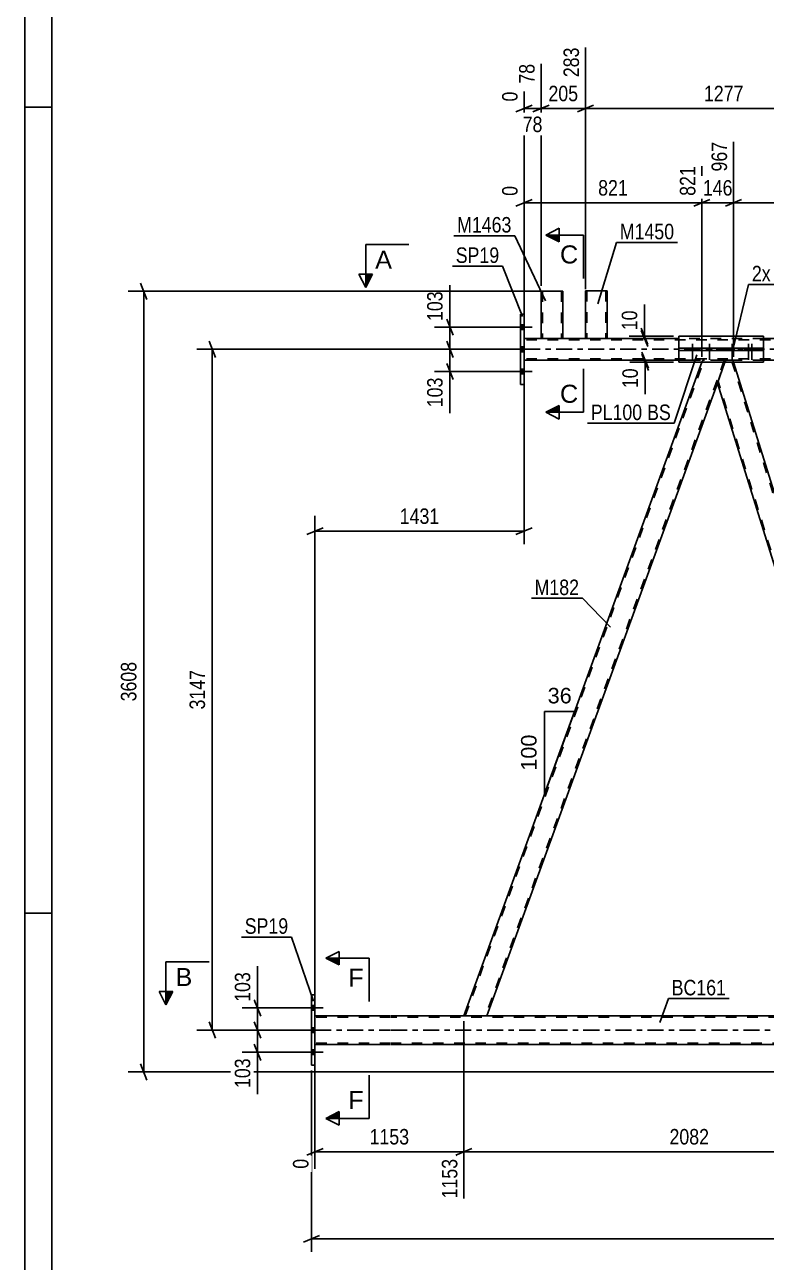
# Model space of a CAD drawing. Header units: millimetres. Extents: x -111 to 730, y -402 to 192.
# Drawn here: x -110.8 to 26.1, y -168.8 to 60 of the extents above; entities that cross this region are included whole.
import ezdxf

# ---------------------------------------------------------------- set-up
doc = ezdxf.new("R2010")
doc.units = ezdxf.units.MM
doc.linetypes.add('DXK_LINE_DOT2', pattern=[3.9198, 1.9599, -1.9599])
doc.linetypes.add('DXK_LINE_DOT3', pattern=[5.9187, 2.979, -0.9799, 0.9799, -0.9799])
doc.styles.add('Arial', font='ARIAL.TTF', dxfattribs={"height": 0.2})
doc.styles.add('Arial Narrow', font='ARIALN.TTF', dxfattribs={"height": 0.2})

# ---------------------------------------------------------------- blocks, each defined once
blk = doc.blocks.new('Unknown-192539618-1137')
at = {"color": 5, "linetype": 'Continuous'}
for p, q in [((-110.85, 191.75), (-110.85, -402.25)), ((-105.85, 186.75), (-105.85, -397.25)), ((-105.85, 44.75), (-110.85, 44.75)), ((-105.85, -104.25), (-110.85, -104.25))]:
    blk.add_line(p, q, dxfattribs=at)
blk = doc.blocks.new('Part-192539618-2163 - 2095')
at = {"color": 2, "linetype": 'Continuous'}
for p, q in [((-15.47, 2), (-18.61, 2)), ((-7.27, 2), (-11.47, 2)), ((9.96, 2), (-3.27, 2)), ((43.81, 2), (25.62, 2)), ((9.96, -2), (-18.61, -2)), ((96.34, -2), (25.62, -2))]:
    blk.add_line(p, q, dxfattribs=at)
at = {"color": 7, "linetype": 'DXK_LINE_DOT2'}
for p, q in [((-18.61, -2), (-18.61, 2)), ((681.5, 1.76), (-18.61, 1.76)), ((-11.47, 2), (-15.47, 2)), ((-3.27, 2), (-7.27, 2)), ((25.62, 2), (9.96, 2)), ((681.5, -1.76), (-18.61, -1.76)), ((25.62, -2), (9.96, -2))]:
    blk.add_line(p, q, dxfattribs=at)
at = {"color": 7, "linetype": 'DXK_LINE_DOT3'}
blk.add_line((-18.61, 0), (681.5, 0), dxfattribs=at)
blk = doc.blocks.new('Bolt-192539618-2209 - 2095')
at = {"linetype": 'Continuous'}
for points in [[(20.2, 0.24), (19.48, 0.24), (19.48, -0.24), (20.2, -0.24)], [(23.21, 0.24), (22.49, 0.24), (22.49, -0.24), (23.21, -0.24)], [(23.82, 0.24), (23.1, 0.24), (23.1, -0.24), (23.82, -0.24)]]:
    blk.add_hatch(color=1, dxfattribs=at).paths.add_polyline_path(points)
at = {"color": 1, "linetype": 'Continuous'}
for p, q in [((19.48, 0.24), (19.48, -0.24)), ((19.84, 1.04), (19.84, -1.96)), ((20.2, 0.24), (20.2, -0.24)), ((22.49, 0.24), (22.49, -0.24)), ((22.85, 1.04), (22.85, -1.96)), ((23.1, 0.24), (23.1, -0.24)), ((23.21, 0.24), (23.21, -0.24)), ((23.46, 1.04), (23.46, -1.96)), ((23.82, 0.24), (23.82, -0.24))]:
    blk.add_line(p, q, dxfattribs=at)
blk = doc.blocks.new('Part-192539618-2322 - 2095')
at = {"color": 2, "linetype": 'Continuous'}
for p, q in [((-57.88, -119.36), (-57.24, -119.36)), ((-57.88, -132.36), (-57.88, -119.36)), ((-57.24, -119.36), (-57.24, -132.36)), ((-57.24, -132.36), (-57.88, -132.36))]:
    blk.add_line(p, q, dxfattribs=at)
blk = doc.blocks.new('Bolt-192539618-2210 - 2095')
at = {"linetype": 'Continuous'}
for points in [[(12.89, 0.24), (12.17, 0.24), (12.17, -0.24), (12.89, -0.24)], [(15.98, 0.24), (15.26, 0.24), (15.26, -0.24), (15.98, -0.24)]]:
    blk.add_hatch(color=1, dxfattribs=at).paths.add_polyline_path(points)
at = {"color": 1, "linetype": 'Continuous'}
for p, q in [((12.17, 0.24), (12.17, -0.24)), ((12.53, 1.04), (12.53, -1.96)), ((12.89, 0.24), (12.89, -0.24)), ((15.26, 0.24), (15.26, -0.24)), ((15.62, 1.04), (15.62, -1.96)), ((15.98, 0.24), (15.98, -0.24))]:
    blk.add_line(p, q, dxfattribs=at)
blk = doc.blocks.new('Bolt-192539618-2219 - 2095')
at = {"linetype": 'Continuous'}
for points in [[(-57.24, -122.2), (-57.24, -121.32), (-57.88, -121.32), (-57.88, -122.2)], [(-57.24, -122.2), (-57.24, -121.32), (-57.88, -121.32), (-57.88, -122.2)], [(-57.24, -122.2), (-57.24, -121.32), (-57.88, -121.32), (-57.88, -122.2)], [(-57.24, -126.3), (-57.24, -125.42), (-57.88, -125.42), (-57.88, -126.3)], [(-57.24, -126.3), (-57.24, -125.42), (-57.88, -125.42), (-57.88, -126.3)], [(-57.24, -130.4), (-57.24, -129.52), (-57.88, -129.52), (-57.88, -130.4)], [(-57.24, -130.4), (-57.24, -129.52), (-57.88, -129.52), (-57.88, -130.4)], [(-57.24, -130.4), (-57.24, -129.52), (-57.88, -129.52), (-57.88, -130.4)]]:
    blk.add_hatch(color=1, dxfattribs=at).paths.add_polyline_path(points)
at = {"color": 1, "linetype": 'Continuous'}
for p, q in [((-59.04, -121.76), (-55.72, -121.76)), ((-59.04, -121.76), (-55.72, -121.76)), ((-59.04, -121.76), (-55.72, -121.76)), ((-57.88, -121.32), (-57.24, -121.32)), ((-57.88, -121.32), (-57.24, -121.32)), ((-57.88, -121.32), (-57.24, -121.32)), ((-57.88, -122.2), (-57.24, -122.2)), ((-57.88, -122.2), (-57.24, -122.2)), ((-57.88, -122.2), (-57.24, -122.2)), ((-57.88, -125.42), (-57.24, -125.42)), ((-57.88, -125.42), (-57.24, -125.42)), ((-59.04, -125.86), (-55.72, -125.86)), ((-59.04, -125.86), (-55.72, -125.86)), ((-57.88, -126.3), (-57.24, -126.3)), ((-57.88, -126.3), (-57.24, -126.3)), ((-59.04, -129.96), (-55.72, -129.96)), ((-59.04, -129.96), (-55.72, -129.96)), ((-59.04, -129.96), (-55.72, -129.96)), ((-57.88, -129.52), (-57.24, -129.52)), ((-57.88, -129.52), (-57.24, -129.52)), ((-57.88, -129.52), (-57.24, -129.52)), ((-57.88, -130.4), (-57.24, -130.4)), ((-57.88, -130.4), (-57.24, -130.4)), ((-57.88, -130.4), (-57.24, -130.4))]:
    blk.add_line(p, q, dxfattribs=at)
blk = doc.blocks.new('Bolt-192539618-2220 - 2095')
at = {"linetype": 'Continuous'}
for points in [[(-18.61, 3.66), (-18.61, 4.54), (-19.25, 4.54), (-19.25, 3.66)], [(-18.61, 3.66), (-18.61, 4.54), (-19.25, 4.54), (-19.25, 3.66)], [(-18.61, 3.66), (-18.61, 4.54), (-19.25, 4.54), (-19.25, 3.66)], [(-18.61, -0.44), (-18.61, 0.44), (-19.25, 0.44), (-19.25, -0.44)], [(-18.61, -0.44), (-18.61, 0.44), (-19.25, 0.44), (-19.25, -0.44)], [(-18.61, -4.54), (-18.61, -3.66), (-19.25, -3.66), (-19.25, -4.54)], [(-18.61, -4.54), (-18.61, -3.66), (-19.25, -3.66), (-19.25, -4.54)], [(-18.61, -4.54), (-18.61, -3.66), (-19.25, -3.66), (-19.25, -4.54)]]:
    blk.add_hatch(color=1, dxfattribs=at).paths.add_polyline_path(points)
at = {"color": 1, "linetype": 'Continuous'}
for p, q in [((-20.41, 4.1), (-17.09, 4.1)), ((-20.41, 4.1), (-17.09, 4.1)), ((-20.41, 4.1), (-17.09, 4.1)), ((-19.25, 4.54), (-18.61, 4.54)), ((-19.25, 4.54), (-18.61, 4.54)), ((-19.25, 4.54), (-18.61, 4.54)), ((-19.25, 3.66), (-18.61, 3.66)), ((-19.25, 3.66), (-18.61, 3.66)), ((-19.25, 3.66), (-18.61, 3.66)), ((-19.25, 0.44), (-18.61, 0.44)), ((-19.25, 0.44), (-18.61, 0.44)), ((-20.41, 0), (-17.09, 0)), ((-20.41, 0), (-17.09, 0)), ((-19.25, -0.44), (-18.61, -0.44)), ((-19.25, -0.44), (-18.61, -0.44)), ((-20.41, -4.1), (-17.09, -4.1)), ((-20.41, -4.1), (-17.09, -4.1)), ((-20.41, -4.1), (-17.09, -4.1)), ((-19.25, -3.66), (-18.61, -3.66)), ((-19.25, -3.66), (-18.61, -3.66)), ((-19.25, -3.66), (-18.61, -3.66)), ((-19.25, -4.54), (-18.61, -4.54)), ((-19.25, -4.54), (-18.61, -4.54)), ((-19.25, -4.54), (-18.61, -4.54))]:
    blk.add_line(p, q, dxfattribs=at)
blk = doc.blocks.new('Part-192539618-2227 - 2095')
at = {"linetype": 'Continuous'}
h = blk.add_hatch(dxfattribs=at)
h.set_pattern_fill('', scale=0.7, style=0, pattern_type=0)
h.set_pattern_definition([(45, (25.6202, 0.2403), (-1.57154, 1.57154), [])])
h.paths.add_polyline_path([(25.62, -0.24), (25.62, 0.24), (9.96, 0.24), (9.96, -0.24)])
at = {"color": 7, "linetype": 'DXK_LINE_DOT2'}
for p, q in [((9.96, -0.24), (9.96, 0.24)), ((9.96, 0.24), (25.62, 0.24)), ((25.62, 0.24), (25.62, -0.24)), ((25.62, -0.24), (9.96, -0.24))]:
    blk.add_line(p, q, dxfattribs=at)
at = {"color": 2, "linetype": 'Continuous'}
for p, q in [((9.96, -0.24), (9.96, 0.24)), ((25.62, 0.24), (9.96, 0.24)), ((25.62, -0.24), (25.62, 0.24)), ((9.96, -0.24), (25.62, -0.24))]:
    blk.add_line(p, q, dxfattribs=at)
blk = doc.blocks.new('Part-192539618-2228 - 2095')
at = {"color": 7, "linetype": 'DXK_LINE_DOT2'}
for p, q in [((9.96, 0.24), (9.96, -0.24)), ((25.62, 0.24), (9.96, 0.24)), ((25.62, -0.24), (25.62, 0.24)), ((9.96, -0.24), (25.62, -0.24))]:
    blk.add_line(p, q, dxfattribs=at)
blk = doc.blocks.new('Bolt-192539618-2259 - 2095')
at = {"color": 1, "linetype": 'DXK_LINE_DOT2'}
for p, q in [((19.48, 0.24), (19.48, -0.24)), ((19.84, 1.04), (19.84, -1.96)), ((20.2, 0.24), (20.2, -0.24)), ((22.49, 0.24), (22.49, -0.24)), ((22.85, 1.04), (22.85, -1.96)), ((23.1, 0.24), (23.1, -0.24)), ((23.21, 0.24), (23.21, -0.24)), ((23.46, 1.04), (23.46, -1.96)), ((23.82, 0.24), (23.82, -0.24))]:
    blk.add_line(p, q, dxfattribs=at)
blk = doc.blocks.new('Bolt-192539618-2260 - 2095')
at = {"color": 1, "linetype": 'DXK_LINE_DOT2'}
for p, q in [((12.17, 0.24), (12.17, -0.24)), ((12.53, 1.04), (12.53, -1.96)), ((12.89, 0.24), (12.89, -0.24)), ((15.26, 0.24), (15.26, -0.24)), ((15.62, 1.04), (15.62, -1.96)), ((15.98, 0.24), (15.98, -0.24))]:
    blk.add_line(p, q, dxfattribs=at)
blk = doc.blocks.new('Part-192539618-2291 - 2095')
at = {"color": 2, "linetype": 'Continuous'}
for p, q in [((-43.28, -123.22), (-57.24, -123.22)), ((48.9, -123.22), (-43.18, -123.22)), ((-43.28, -128.5), (-57.24, -128.5)), ((48.9, -128.5), (-43.18, -128.5))]:
    blk.add_line(p, q, dxfattribs=at)
at = {"color": 7, "linetype": 'DXK_LINE_DOT2'}
for p, q in [((-57.24, -128.5), (-57.24, -123.22)), ((-43.28, -123.46), (-57.24, -123.46)), ((624.28, -123.46), (-43.18, -123.46)), ((-43.28, -128.26), (-57.24, -128.26)), ((625.04, -128.26), (-43.18, -128.26))]:
    blk.add_line(p, q, dxfattribs=at)
at = {"color": 7, "linetype": 'DXK_LINE_DOT3'}
for p, q in [((-57.24, -125.86), (-43.28, -125.86)), ((-43.18, -125.86), (624.66, -125.86))]:
    blk.add_line(p, q, dxfattribs=at)
blk = doc.blocks.new('Part-192539618-2307 - 2095')
at = {"color": 7, "linetype": 'DXK_LINE_DOT2'}
for p, q in [((9.96, 2.4), (9.96, -2.4)), ((9.96, 2.4), (25.62, 2.4)), ((25.62, 2.4), (25.62, -2.4)), ((9.96, -2.4), (25.62, -2.4))]:
    blk.add_line(p, q, dxfattribs=at)
blk = doc.blocks.new('Part-192539618-2358 - 2095')
at = {"color": 7, "linetype": 'DXK_LINE_DOT2'}
for p, q in [((-29.49, -123.22), (14.63, -2)), ((18.38, -2), (-25.74, -123.22)), ((14.38, -2), (14.23, -2.4)), ((18.64, -2), (14.38, -2)), ((17.09, -6.25), (18.64, -2)), ((-25.49, -123.22), (-29.74, -123.22))]:
    blk.add_line(p, q, dxfattribs=at)
at = {"color": 2, "linetype": 'Continuous'}
for p, q in [((-29.74, -123.22), (14.23, -2.4)), ((-25.49, -123.22), (17.09, -6.25))]:
    blk.add_line(p, q, dxfattribs=at)
blk = doc.blocks.new('Part-192539618-2363 - 2095')
at = {"color": 7, "linetype": 'DXK_LINE_DOT2'}
for p, q in [((18.64, -2), (18.49, -2.4)), ((19.95, -2), (18.64, -2)), ((56.52, -120.12), (19.7, -2)), ((20.08, -2.4), (19.95, -2)), ((53.8, -123.22), (17.22, -5.88)), ((53.55, -123.22), (52.04, -118.4)), ((56.66, -119.75), (56.23, -118.4)), ((55.39, -123.22), (56.66, -119.75)), ((53.55, -123.22), (55.39, -123.22))]:
    blk.add_line(p, q, dxfattribs=at)
at = {"color": 2, "linetype": 'Continuous'}
for p, q in [((18.49, -2.4), (17.09, -6.25)), ((56.23, -118.4), (20.08, -2.4)), ((52.04, -118.4), (17.09, -6.25))]:
    blk.add_line(p, q, dxfattribs=at)
blk = doc.blocks.new('Part-192539618-2370 - 2095')
at = {"color": 2, "linetype": 'Continuous'}
for p, q in [((-19.25, 6.5), (-18.61, 6.5)), ((-19.25, -6.5), (-19.25, 6.5)), ((-18.61, 6.5), (-18.61, -6.5)), ((-18.61, -6.5), (-19.25, -6.5))]:
    blk.add_line(p, q, dxfattribs=at)
blk = doc.blocks.new('Part-192539618-2392 - 2095')
at = {"color": 2, "linetype": 'Continuous'}
for p, q in [((25.62, 2.4), (9.96, 2.4)), ((9.96, 2.4), (9.96, 0.24)), ((25.62, 2.4), (25.62, 0.24)), ((9.96, -2.4), (9.96, -0.24)), ((25.62, -2.4), (25.62, -0.24)), ((25.62, -2.4), (9.96, -2.4))]:
    blk.add_line(p, q, dxfattribs=at)
at = {"color": 7, "linetype": 'DXK_LINE_DOT2'}
for p, q in [((9.96, 0.24), (9.96, -0.24)), ((25.62, 0.24), (25.62, -0.24))]:
    blk.add_line(p, q, dxfattribs=at)
blk = doc.blocks.new('Part-192539618-10826 - 2095')
at = {"color": 2, "linetype": 'Continuous'}
for p, q in [((-3.27, 10.8), (-7.27, 10.8)), ((-7.27, 2), (-7.27, 10.8)), ((-3.27, 10.8), (-3.27, 2)), ((-3.31, 2), (-7.27, 2)), ((-3.27, 2), (-3.31, 2))]:
    blk.add_line(p, q, dxfattribs=at)
at = {"color": 7, "linetype": 'DXK_LINE_DOT2'}
for p, q in [((-7.03, 10.8), (-7.03, 2)), ((-3.58, 10.8), (-3.57, 10.8)), ((-3.57, 10.8), (-3.53, 10.8)), ((-3.53, 10.8), (-3.51, 10.8)), ((-3.51, 10.8), (-3.51, 2)), ((-3.53, 2), (-3.51, 2))]:
    blk.add_line(p, q, dxfattribs=at)
blk = doc.blocks.new('Part-192539618-10828 - 2095')
at = {"color": 2, "linetype": 'Continuous'}
for p, q in [((-11.47, 10.73), (-15.47, 10.73)), ((-15.47, 2), (-15.47, 10.73)), ((-11.47, 10.73), (-11.47, 2)), ((-11.51, 2), (-15.47, 2)), ((-11.47, 2), (-11.51, 2))]:
    blk.add_line(p, q, dxfattribs=at)
at = {"color": 7, "linetype": 'DXK_LINE_DOT2'}
for p, q in [((-15.23, 10.73), (-15.23, 2)), ((-11.78, 10.73), (-11.77, 10.73)), ((-11.77, 10.73), (-11.73, 10.73)), ((-11.73, 10.73), (-11.71, 10.73)), ((-11.71, 10.73), (-11.71, 2)), ((-11.73, 2), (-11.71, 2))]:
    blk.add_line(p, q, dxfattribs=at)
blk = doc.blocks.new('StraightDimension-192539618-10105 - 2095')
at = {"color": 7, "linetype": 'Continuous'}
for p, q in [((-57.88, -133.36), (-57.88, -166.86)), ((-56.38, -163.86), (-59.38, -165.06)), ((-57.88, -164.46), (682.14, -164.46))]:
    blk.add_line(p, q, dxfattribs=at)
blk = doc.blocks.new('StraightDimension-192539618-10179 - 2095')
at = {"color": 7, "linetype": 'Continuous'}
for p, q in [((-18.61, -3), (-18.61, -36.03)), ((-57.24, -122.22), (-57.24, -30.78)), ((-55.74, -33.03), (-58.74, -34.23)), ((-57.24, -33.63), (-18.61, -33.63)), ((-20.11, -34.23), (-17.11, -33.03))]:
    blk.add_line(p, q, dxfattribs=at)
at = {"color": 0}
blk.add_wipeout([(-33.67, -32.88), (-33.67, -28.68), (-42.18, -28.68), (-42.18, -32.88)], dxfattribs=at)
at = {"color": 3, "style": 'Arial Narrow'}
blk.add_text('1431', height=2.863, dxfattribs=at).set_placement((-41.58, -32.28))
blk = doc.blocks.new('StraightDimension-192539618-44819 - 2095')
at = {"color": 7, "linetype": 'Continuous'}
for p, q in [((-29.74, -124.22), (-29.74, -156.98)), ((-57.24, -129.5), (-57.24, -151.49)), ((-55.74, -147.76), (-58.74, -148.96)), ((-57.24, -148.36), (-29.74, -148.36)), ((-31.24, -148.96), (-28.24, -147.76))]:
    blk.add_line(p, q, dxfattribs=at)
at = {"color": 0}
blk.add_wipeout([(-39.24, -147.61), (-39.24, -143.41), (-47.75, -143.41), (-47.75, -147.61)], dxfattribs=at)
at = {"color": 0, "linetype": 'Continuous'}
for points in [[(-57.84, -149.06), (-62.04, -149.06), (-62.04, -152.09), (-57.84, -152.09)], [(-30.34, -149.06), (-34.54, -149.06), (-34.54, -157.58), (-30.34, -157.58)]]:
    blk.add_wipeout(points, dxfattribs=at)
at = {"color": 3, "style": 'Arial Narrow'}
blk.add_text('1153', height=2.863, dxfattribs=at).set_placement((-47.15, -147.01))
at = {"color": 3, "linetype": 'Continuous', "style": 'Arial Narrow'}
for s, height, p in [('0', 2.86, (-58.44, -151.49)), ('1153', 2.863, (-30.94, -156.98))]:
    blk.add_text(s, height=height, rotation=90.0002, dxfattribs=at).set_placement(p)
blk = doc.blocks.new('StraightDimension-192539618-2430 - 2095')
at = {"color": 7, "linetype": 'Continuous'}
for p, q in [((14.23, -1.4), (14.23, 33.85)), ((-18.61, 7.5), (-18.61, 30.19)), ((-17.11, 27.67), (-20.11, 26.47)), ((12.73, 26.47), (15.73, 27.67)), ((-18.61, 27.07), (14.23, 27.07))]:
    blk.add_line(p, q, dxfattribs=at)
at = {"color": 0, "linetype": 'Continuous'}
for points in [[(13.63, 34.45), (9.43, 34.45), (9.43, 27.77), (13.63, 27.77)], [(-19.21, 30.79), (-23.41, 30.79), (-23.41, 27.77), (-19.21, 27.77)]]:
    blk.add_wipeout(points, dxfattribs=at)
at = {"color": 0}
blk.add_wipeout([(1.15, 27.82), (1.15, 32.02), (-5.53, 32.02), (-5.53, 27.82)], dxfattribs=at)
at = {"color": 3, "linetype": 'Continuous', "style": 'Arial Narrow'}
for s, height, p in [('821', 2.863, (13.03, 28.37)), ('0', 2.86, (-19.81, 28.37))]:
    blk.add_text(s, height=height, rotation=90.0002, dxfattribs=at).set_placement(p)
at = {"color": 3, "style": 'Arial Narrow'}
blk.add_text('821', height=2.863, dxfattribs=at).set_placement((-4.93, 28.42))
blk = doc.blocks.new('StraightDimension-192539618-2903 - 2095')
at = {"color": 7, "linetype": 'Continuous'}
for p, q in [((-75.6, -1.5), (-76.8, 1.5)), ((-20.25, 0), (-79.05, 0)), ((-76.2, -125.86), (-76.2, 0)), ((-76.8, -124.36), (-75.6, -127.36)), ((-58.88, -125.86), (-79.05, -125.86))]:
    blk.add_line(p, q, dxfattribs=at)
at = {"color": 0}
blk.add_wipeout([(-76.95, -58.67), (-81.15, -58.67), (-81.15, -67.19), (-76.95, -67.19)], dxfattribs=at)
at = {"color": 3, "style": 'Arial Narrow'}
blk.add_text('3147', height=2.863, rotation=90.0002, dxfattribs=at).set_placement((-77.55, -66.59))
blk = doc.blocks.new('StraightDimension-192539618-29555 - 2095')
at = {"color": 7, "linetype": 'Continuous'}
for p, q in [((-68.44, -120.26), (-67.24, -123.26)), ((-58.88, -121.76), (-70.69, -121.76)), ((-67.84, -125.86), (-67.84, -121.76)), ((-67.24, -127.36), (-68.44, -124.36)), ((-58.88, -125.86), (-70.69, -125.86))]:
    blk.add_line(p, q, dxfattribs=at)
at = {"color": 0}
blk.add_wipeout([(-68.59, -114.55), (-72.79, -114.55), (-72.79, -121.24), (-68.59, -121.24)], dxfattribs=at)
at = {"color": 7, "linetype": 'Continuous'}
blk.add_line((-67.84, -121.76), (-67.84, -114.03), dxfattribs=at)
blk.add_line((-67.84, -121.76), (-67.84, -114.03), dxfattribs=at)
at = {"color": 3, "style": 'Arial Narrow'}
blk.add_text('103', height=2.863, rotation=90.0002, dxfattribs=at).set_placement((-69.19, -120.64))
blk = doc.blocks.new('StraightDimension-192539618-29488 - 2095')
at = {"color": 7, "linetype": 'Continuous'}
for p, q in [((-32.91, 5.6), (-31.71, 2.6)), ((-20.25, 4.1), (-35.16, 4.1)), ((-32.31, 0), (-32.31, 4.1)), ((-31.71, -1.5), (-32.91, 1.5)), ((-20.25, 0), (-35.16, 0))]:
    blk.add_line(p, q, dxfattribs=at)
at = {"color": 0}
blk.add_wipeout([(-33.06, 11.31), (-37.26, 11.31), (-37.26, 4.62), (-33.06, 4.62)], dxfattribs=at)
at = {"color": 7, "linetype": 'Continuous'}
blk.add_line((-32.31, 4.1), (-32.31, 11.83), dxfattribs=at)
blk.add_line((-32.31, 4.1), (-32.31, 11.83), dxfattribs=at)
at = {"color": 3, "style": 'Arial Narrow'}
blk.add_text('103', height=2.863, rotation=90.0002, dxfattribs=at).set_placement((-33.66, 5.23))
blk = doc.blocks.new('StraightDimension-192539618-3224 - 2095')
at = {"color": 7, "linetype": 'Continuous'}
for p, q in [((8.96, 2.4), (0.79, 2.4)), ((3.04, 3.9), (4.24, 0.9)), ((4.24, 0.5), (3.04, 3.5)), ((3.64, 2), (3.64, 2.4)), ((8.96, 2), (0.79, 2))]:
    blk.add_line(p, q, dxfattribs=at)
at = {"color": 0}
blk.add_wipeout([(2.89, 7.78), (-1.31, 7.78), (-1.31, 2.93), (2.89, 2.93)], dxfattribs=at)
at = {"color": 7, "linetype": 'Continuous'}
blk.add_line((3.64, 2.4), (3.64, 8.31), dxfattribs=at)
blk.add_line((3.64, 2.4), (3.64, 8.31), dxfattribs=at)
at = {"color": 3, "style": 'Arial Narrow'}
blk.add_text('10', height=2.863, rotation=90.0002, dxfattribs=at).set_placement((2.29, 3.53))
blk = doc.blocks.new('StraightDimension-192539618-2447 - 2095')
at = {"color": 7, "linetype": 'Continuous'}
for p, q in [((20.08, -1.4), (20.08, 38.35)), ((14.23, -1.4), (14.23, 33.85)), ((12.73, 26.47), (15.73, 27.67)), ((21.58, 27.67), (18.58, 26.47)), ((14.23, 27.07), (20.08, 27.07))]:
    blk.add_line(p, q, dxfattribs=at)
at = {"color": 0}
blk.add_wipeout([(20.5, 27.82), (20.5, 32.02), (13.81, 32.02), (13.81, 27.82)], dxfattribs=at)
at = {"color": 0, "linetype": 'Continuous'}
blk.add_wipeout([(19.48, 38.95), (15.28, 38.95), (15.28, 32.27), (19.48, 32.27)], dxfattribs=at)
at = {"color": 3, "linetype": 'Continuous', "style": 'Arial Narrow'}
blk.add_text('967', height=2.863, rotation=90.0002, dxfattribs=at).set_placement((18.88, 32.87))
at = {"color": 3, "style": 'Arial Narrow'}
blk.add_text('146', height=2.863, dxfattribs=at).set_placement((14.41, 28.42))
blk = doc.blocks.new('StraightDimension-192539618-2471 - 2095')
at = {"color": 7, "linetype": 'Continuous'}
for p, q in [((20.08, -1.4), (20.08, 38.35)), ((99.37, -1.4), (99.37, 35.68)), ((21.58, 27.67), (18.58, 26.47)), ((97.87, 26.47), (100.87, 27.67)), ((20.08, 27.07), (99.37, 27.07))]:
    blk.add_line(p, q, dxfattribs=at)
at = {"color": 0, "linetype": 'Continuous'}
blk.add_wipeout([(98.77, 36.28), (94.57, 36.28), (94.57, 27.77), (98.77, 27.77)], dxfattribs=at)
at = {"color": 0}
blk.add_wipeout([(63.98, 27.82), (63.98, 32.02), (55.47, 32.02), (55.47, 27.82)], dxfattribs=at)
at = {"color": 3, "linetype": 'Continuous', "style": 'Arial Narrow'}
blk.add_text('2949', height=2.863, rotation=90.0002, dxfattribs=at).set_placement((98.17, 28.37))
at = {"color": 3, "style": 'Arial Narrow'}
blk.add_text('1982', height=2.863, dxfattribs=at).set_placement((56.07, 28.42))
blk = doc.blocks.new('StraightDimension-192539618-29489 - 2095')
at = {"color": 7, "linetype": 'Continuous'}
for p, q in [((-32.91, 1.5), (-31.71, -1.5)), ((-20.25, 0), (-35.16, 0)), ((-32.31, -4.1), (-32.31, 0)), ((-20.25, -4.1), (-35.16, -4.1)), ((-31.71, -5.6), (-32.91, -2.6))]:
    blk.add_line(p, q, dxfattribs=at)
at = {"color": 0}
blk.add_wipeout([(-33.06, -4.63), (-37.26, -4.63), (-37.26, -11.31), (-33.06, -11.31)], dxfattribs=at)
at = {"color": 7, "linetype": 'Continuous'}
blk.add_line((-32.31, -4.1), (-32.31, -11.83), dxfattribs=at)
blk.add_line((-32.31, -4.1), (-32.31, -11.83), dxfattribs=at)
at = {"color": 3, "style": 'Arial Narrow'}
blk.add_text('103', height=2.863, rotation=90.0002, dxfattribs=at).set_placement((-33.66, -10.71))
blk = doc.blocks.new('StraightDimension-192539618-2889 - 2095')
at = {"color": 7, "linetype": 'Continuous'}
for p, q in [((-88.28, 9.23), (-89.48, 12.23)), ((-15.11, 10.73), (-91.73, 10.73)), ((-88.88, -133.6), (-88.88, 10.73)), ((-89.48, -132.1), (-88.28, -135.1)), ((46.38, -133.6), (-91.73, -133.6))]:
    blk.add_line(p, q, dxfattribs=at)
at = {"color": 0}
blk.add_wipeout([(-89.63, -57.18), (-93.83, -57.18), (-93.83, -65.69), (-89.63, -65.69)], dxfattribs=at)
at = {"color": 3, "style": 'Arial Narrow'}
blk.add_text('3608', height=2.863, rotation=90.0002, dxfattribs=at).set_placement((-90.23, -65.09))
blk = doc.blocks.new('StraightDimension-192539618-3245 - 2095')
at = {"color": 7, "linetype": 'Continuous'}
for p, q in [((13.96, -2), (0.91, -2)), ((3.16, -0.5), (4.36, -3.5)), ((4.36, -3.9), (3.16, -0.9)), ((3.76, -2.4), (3.76, -2)), ((8.96, -2.4), (0.91, -2.4))]:
    blk.add_line(p, q, dxfattribs=at)
at = {"color": 0}
blk.add_wipeout([(3.01, -2.92), (-1.19, -2.92), (-1.19, -7.78), (3.01, -7.78)], dxfattribs=at)
at = {"color": 7, "linetype": 'Continuous'}
blk.add_line((3.76, -2.4), (3.76, -8.31), dxfattribs=at)
blk.add_line((3.76, -2.4), (3.76, -8.31), dxfattribs=at)
at = {"color": 3, "style": 'Arial Narrow'}
blk.add_text('10', height=2.863, rotation=90.0002, dxfattribs=at).set_placement((2.41, -7.18))
blk = doc.blocks.new('StraightDimension-192539618-29556 - 2095')
at = {"color": 7, "linetype": 'Continuous'}
for p, q in [((-68.44, -124.36), (-67.24, -127.36)), ((-58.88, -125.86), (-70.69, -125.86)), ((-67.84, -129.96), (-67.84, -125.86)), ((-58.88, -129.96), (-70.69, -129.96)), ((-67.24, -131.46), (-68.44, -128.46))]:
    blk.add_line(p, q, dxfattribs=at)
at = {"color": 0}
blk.add_wipeout([(-68.59, -130.49), (-72.79, -130.49), (-72.79, -137.17), (-68.59, -137.17)], dxfattribs=at)
at = {"color": 7, "linetype": 'Continuous'}
blk.add_line((-67.84, -129.96), (-67.84, -137.69), dxfattribs=at)
blk.add_line((-67.84, -129.96), (-67.84, -137.69), dxfattribs=at)
at = {"color": 3, "style": 'Arial Narrow'}
blk.add_text('103', height=2.863, rotation=90.0002, dxfattribs=at).set_placement((-69.19, -136.57))
blk = doc.blocks.new('StraightDimension-192539618-35071 - 2095')
at = {"color": 7, "linetype": 'Continuous'}
for p, q in [((-7.27, 11.12), (-7.27, 55.8)), ((43.81, 10.84), (43.81, 53.12)), ((-5.77, 45.11), (-8.77, 43.91)), ((-7.27, 44.51), (43.81, 44.51)), ((42.31, 43.91), (45.31, 45.11))]:
    blk.add_line(p, q, dxfattribs=at)
at = {"color": 0, "linetype": 'Continuous'}
blk.add_wipeout([(43.21, 53.72), (39.01, 53.72), (39.01, 45.21), (43.21, 45.21)], dxfattribs=at)
at = {"color": 0}
blk.add_wipeout([(22.52, 45.26), (22.52, 49.46), (14.01, 49.46), (14.01, 45.26)], dxfattribs=at)
at = {"color": 3, "linetype": 'Continuous', "style": 'Arial Narrow'}
blk.add_text('1560', height=2.863, rotation=90.0002, dxfattribs=at).set_placement((42.61, 45.81))
at = {"color": 3, "style": 'Arial Narrow'}
blk.add_text('1277', height=2.863, dxfattribs=at).set_placement((14.61, 45.86))
blk = doc.blocks.new('StraightDimension-192539618-35072 - 2095')
at = {"color": 7, "linetype": 'Continuous'}
for p, q in [((-7.27, 11.12), (-7.27, 55.8)), ((-15.47, 11.73), (-15.47, 52.77)), ((-16.97, 43.91), (-13.97, 45.11)), ((-15.47, 44.51), (-7.27, 44.51)), ((-5.77, 45.11), (-8.77, 43.91))]:
    blk.add_line(p, q, dxfattribs=at)
at = {"color": 0}
blk.add_wipeout([(-8.03, 45.26), (-8.03, 49.46), (-14.71, 49.46), (-14.71, 45.26)], dxfattribs=at)
at = {"color": 0, "linetype": 'Continuous'}
blk.add_wipeout([(-7.87, 56.4), (-12.07, 56.4), (-12.07, 49.71), (-7.87, 49.71)], dxfattribs=at)
at = {"color": 3, "linetype": 'Continuous', "style": 'Arial Narrow'}
blk.add_text('283', height=2.863, rotation=90.0002, dxfattribs=at).set_placement((-8.47, 50.31))
at = {"color": 3, "style": 'Arial Narrow'}
blk.add_text('205', height=2.863, dxfattribs=at).set_placement((-14.11, 45.86))
blk = doc.blocks.new('StraightDimension-192539618-35073 - 2095')
at = {"color": 7, "linetype": 'Continuous'}
for p, q in [((-15.47, 11.73), (-15.47, 52.77)), ((-18.61, 3), (-18.61, 47.64)), ((-20.11, 43.91), (-17.11, 45.11)), ((-18.61, 44.51), (-15.47, 44.51)), ((-13.97, 45.11), (-16.97, 43.91))]:
    blk.add_line(p, q, dxfattribs=at)
at = {"color": 0, "linetype": 'Continuous'}
blk.add_wipeout([(-16.07, 53.37), (-20.27, 53.37), (-20.27, 48.51), (-16.07, 48.51)], dxfattribs=at)
at = {"color": 0}
blk.add_wipeout([(-14.61, 39.56), (-14.61, 43.76), (-19.47, 43.76), (-19.47, 39.56)], dxfattribs=at)
at = {"color": 3, "style": 'Arial Narrow'}
blk.add_text('78', height=2.863, dxfattribs=at).set_placement((-18.87, 40.16))
at = {"color": 0, "linetype": 'Continuous'}
blk.add_wipeout([(-19.21, 48.24), (-23.41, 48.24), (-23.41, 45.21), (-19.21, 45.21)], dxfattribs=at)
at = {"color": 3, "linetype": 'Continuous', "style": 'Arial Narrow'}
for s, height, p in [('78', 2.863, (-16.67, 49.11)), ('0', 2.86, (-19.81, 45.81))]:
    blk.add_text(s, height=height, rotation=90.0002, dxfattribs=at).set_placement(p)
blk = doc.blocks.new('AngleDimension-192539618-35936 - 2095')
at = {"color": 7, "linetype": 'Continuous'}
for p, q in [((-14.81, -66.96), (-9.27, -66.96)), ((-14.81, -82.18), (-9.27, -66.96)), ((-14.81, -82.18), (-14.81, -66.96)), ((-12.09, -74.71), (-9.27, -66.96))]:
    blk.add_line(p, q, dxfattribs=at)
at = {"color": 0}
for points in [[(-9.21, -66.06), (-9.21, -61.86), (-14.86, -61.86), (-14.86, -66.06)], [(-15.71, -70.64), (-19.91, -70.64), (-19.91, -78.51), (-15.71, -78.51)]]:
    blk.add_wipeout(points, dxfattribs=at)
at = {"color": 3, "style": 'Arial'}
blk.add_text('36', height=2.865, dxfattribs=at).set_placement((-14.26, -65.46))
blk.add_text('100', height=2.865, rotation=90.0002, dxfattribs=at).set_placement((-16.31, -77.91))
blk = doc.blocks.new('StraightDimension-192539618-44818 - 2095')
at = {"color": 7, "linetype": 'Continuous'}
for p, q in [((-29.74, -124.22), (-29.74, -156.98)), ((53.55, -124.22), (53.55, -156.98)), ((-28.24, -147.76), (-31.24, -148.96)), ((-29.74, -148.36), (53.55, -148.36)), ((52.05, -148.96), (55.05, -147.76))]:
    blk.add_line(p, q, dxfattribs=at)
at = {"color": 0}
blk.add_wipeout([(16.16, -147.61), (16.16, -143.41), (7.65, -143.41), (7.65, -147.61)], dxfattribs=at)
at = {"color": 0, "linetype": 'Continuous'}
blk.add_wipeout([(52.95, -149.06), (48.75, -149.06), (48.75, -157.58), (52.95, -157.58)], dxfattribs=at)
at = {"color": 3, "style": 'Arial Narrow'}
blk.add_text('2082', height=2.863, dxfattribs=at).set_placement((8.25, -147.01))
at = {"color": 3, "linetype": 'Continuous', "style": 'Arial Narrow'}
blk.add_text('3235', height=2.863, rotation=90.0002, dxfattribs=at).set_placement((52.35, -156.98))
blk = doc.blocks.new('Mark-192539618-2318 - 2095')
at = {"color": 0}
blk.add_wipeout([(-62.17, -108.06), (-62.17, -105.06), (-70.21, -105.06), (-70.21, -108.06)], dxfattribs=at)
blk.add_wipeout([(-62.17, -108.06), (-62.17, -105.06), (-70.21, -105.06), (-70.21, -108.06)], dxfattribs=at)
at = {"color": 30, "linetype": 'Continuous'}
for p in [(-70.81, -108.66), (-57.53, -120.49)]:
    blk.add_line(p, (-61.57, -108.66), dxfattribs=at)
at = {"color": 3, "style": 'Arial Narrow'}
blk.add_text('SP19', height=2.863, dxfattribs=at).set_placement((-70.21, -108.06))
blk = doc.blocks.new('Mark-192539618-2366 - 2095')
at = {"color": 0}
blk.add_wipeout([(-23.19, 15.97), (-23.19, 18.97), (-31.23, 18.97), (-31.23, 15.97)], dxfattribs=at)
blk.add_wipeout([(-23.19, 15.97), (-23.19, 18.97), (-31.23, 18.97), (-31.23, 15.97)], dxfattribs=at)
at = {"color": 30, "linetype": 'Continuous'}
for p in [(-31.83, 15.37), (-18.89, 6.06)]:
    blk.add_line(p, (-22.59, 15.37), dxfattribs=at)
at = {"color": 3, "style": 'Arial Narrow'}
blk.add_text('SP19', height=2.863, dxfattribs=at).set_placement((-31.23, 15.97))
blk = doc.blocks.new('SectionMark-192539618-37125 - 2095')
at = {"linetype": 'Continuous'}
for points in [[(-52.74, -112.57), (-52.74, -113.82), (-55.24, -112.57)], [(-52.74, -140.94), (-52.74, -142.19), (-55.24, -142.19)]]:
    blk.add_hatch(color=6, dxfattribs=at).paths.add_polyline_path(points)
at = {"color": 6, "linetype": 'Continuous'}
for p, q in [((-55.24, -112.57), (-52.74, -111.32)), ((-52.74, -113.82), (-52.74, -111.32)), ((-47.24, -112.57), (-55.24, -112.57)), ((-55.24, -112.57), (-52.74, -113.82)), ((-55.24, -142.19), (-52.74, -140.94)), ((-52.74, -140.94), (-52.74, -143.44)), ((-47.24, -142.19), (-55.24, -142.19)), ((-52.74, -143.44), (-55.24, -142.19))]:
    blk.add_line(p, q, dxfattribs=at)
at = {"color": 0, "linetype": 'Continuous'}
for points in [[(-48.24, -117.82), (-48.24, -114.32), (-51.09, -114.32), (-51.09, -117.82)], [(-48.24, -140.44), (-48.24, -136.94), (-51.09, -136.94), (-51.09, -140.44)]]:
    blk.add_wipeout(points, dxfattribs=at)
at = {"color": 6, "linetype": 'Continuous'}
for p, q in [((-47.24, -112.57), (-47.24, -120.57)), ((-47.24, -142.19), (-47.24, -134.19))]:
    blk.add_line(p, q, dxfattribs=at)
at = {"color": 3, "linetype": 'Continuous', "style": 'Arial'}
for p in [(-51.09, -117.82), (-51.09, -140.44)]:
    blk.add_text('F', height=3.34, dxfattribs=at).set_placement(p)
blk = doc.blocks.new('Mark-192539618-2287 - 2095')
at = {"color": 0}
blk.add_wipeout([(18.7, -119.44), (18.7, -116.44), (8.65, -116.44), (8.65, -119.44)], dxfattribs=at)
blk.add_wipeout([(18.7, -119.44), (18.7, -116.44), (8.65, -116.44), (8.65, -119.44)], dxfattribs=at)
at = {"color": 30, "linetype": 'Continuous'}
for p, q in [((6.46, -124.46), (8.05, -120.04)), ((8.05, -120.04), (19.3, -120.04))]:
    blk.add_line(p, q, dxfattribs=at)
at = {"color": 3, "style": 'Arial Narrow'}
blk.add_text('BC161', height=2.863, dxfattribs=at).set_placement((8.65, -119.44))
blk = doc.blocks.new('Mark-192539618-2354 - 2095')
at = {"color": 0}
blk.add_wipeout([(-8.45, -45.44), (-8.45, -42.44), (-16.67, -42.44), (-16.67, -45.44)], dxfattribs=at)
blk.add_wipeout([(-8.45, -45.44), (-8.45, -42.44), (-16.67, -42.44), (-16.67, -45.44)], dxfattribs=at)
at = {"color": 30, "linetype": 'Continuous'}
for p in [(-17.27, -46.04), (-2.64, -51.36)]:
    blk.add_line(p, (-7.85, -46.04), dxfattribs=at)
at = {"color": 3, "style": 'Arial Narrow'}
blk.add_text('M182', height=2.863, dxfattribs=at).set_placement((-16.67, -45.44))
blk = doc.blocks.new('SectionMark-192539618-3576 - 2095')
at = {"color": 6, "linetype": 'Continuous'}
for p, q in [((-84.76, -113.22), (-84.76, -121.22)), ((-84.76, -121.22), (-86.01, -118.72))]:
    blk.add_line(p, q, dxfattribs=at)
at = {"color": 0, "linetype": 'Continuous'}
blk.add_wipeout([(-79.9, -117.72), (-79.9, -114.22), (-83.01, -114.22), (-83.01, -117.72)], dxfattribs=at)
at = {"linetype": 'Continuous'}
blk.add_hatch(color=6, dxfattribs=at).paths.add_polyline_path([(-84.76, -118.72), (-83.51, -118.72), (-84.76, -121.22)])
at = {"color": 6, "linetype": 'Continuous'}
for p, q in [((-84.76, -113.22), (-76.76, -113.22)), ((-83.51, -118.72), (-86.01, -118.72)), ((-84.76, -121.22), (-83.51, -118.72))]:
    blk.add_line(p, q, dxfattribs=at)
at = {"color": 3, "linetype": 'Continuous', "style": 'Arial'}
blk.add_text('B', height=3.34, dxfattribs=at).set_placement((-83.01, -117.72))
blk = doc.blocks.new('SectionMark-192539618-3588 - 2095')
at = {"color": 6, "linetype": 'Continuous'}
for p, q in [((-47.87, 19.4), (-47.87, 11.4)), ((-47.87, 11.4), (-49.12, 13.9))]:
    blk.add_line(p, q, dxfattribs=at)
at = {"color": 0, "linetype": 'Continuous'}
blk.add_wipeout([(-43.01, 14.9), (-43.01, 18.4), (-46.12, 18.4), (-46.12, 14.9)], dxfattribs=at)
at = {"linetype": 'Continuous'}
blk.add_hatch(color=6, dxfattribs=at).paths.add_polyline_path([(-47.87, 13.9), (-46.62, 13.9), (-47.87, 11.4)])
at = {"color": 6, "linetype": 'Continuous'}
for p, q in [((-47.87, 19.4), (-39.87, 19.4)), ((-46.62, 13.9), (-49.12, 13.9)), ((-47.87, 11.4), (-46.62, 13.9))]:
    blk.add_line(p, q, dxfattribs=at)
at = {"color": 3, "linetype": 'Continuous', "style": 'Arial'}
blk.add_text('A', height=3.34, dxfattribs=at).set_placement((-46.12, 14.9))
blk = doc.blocks.new('Mark-192539618-35510 - 2095')
at = {"color": 0}
blk.add_wipeout([(9.13, 20.34), (9.13, 23.34), (-0.93, 23.34), (-0.93, 20.34)], dxfattribs=at)
blk.add_wipeout([(9.13, 20.34), (9.13, 23.34), (-0.93, 23.34), (-0.93, 20.34)], dxfattribs=at)
at = {"color": 30, "linetype": 'Continuous'}
for p, q in [((-5, 8.42), (-1.53, 19.74)), ((-1.53, 19.74), (9.73, 19.74))]:
    blk.add_line(p, q, dxfattribs=at)
at = {"color": 3, "style": 'Arial Narrow'}
blk.add_text('M1450', height=2.863, dxfattribs=at).set_placement((-0.93, 20.34))
blk = doc.blocks.new('MarkSet-192539618-35779 - 2095')
at = {"color": 0}
blk.add_wipeout([(26.95, 12.57), (26.95, 15.57), (23.47, 15.57), (23.47, 12.57)], dxfattribs=at)
blk.add_wipeout([(26.95, 12.57), (26.95, 15.57), (23.47, 15.57), (23.47, 12.57)], dxfattribs=at)
at = {"color": 30, "linetype": 'Continuous'}
blk.add_line((19.93, -0.12), (22.87, 11.97), dxfattribs=at)
at = {"color": 0}
blk.add_wipeout([(35.52, 12.57), (35.52, 15.57), (27.85, 15.57), (27.85, 12.57)], dxfattribs=at)
blk.add_wipeout([(35.52, 12.57), (35.52, 15.57), (27.85, 15.57), (27.85, 12.57)], dxfattribs=at)
at = {"color": 30, "linetype": 'Continuous'}
blk.add_line((22.87, 11.97), (37.02, 11.97), dxfattribs=at)
at = {"color": 3, "style": 'Arial Narrow'}
for s, p in [('2x', (23.47, 12.57)), ('PL99', (27.85, 12.57))]:
    blk.add_text(s, height=2.863, dxfattribs=at).set_placement(p)
blk = doc.blocks.new('Mark-192539618-35513 - 2095')
at = {"color": 0}
blk.add_wipeout([(-20.94, 21.59), (-20.94, 24.59), (-30.99, 24.59), (-30.99, 21.59)], dxfattribs=at)
blk.add_wipeout([(-20.94, 21.59), (-20.94, 24.59), (-30.99, 24.59), (-30.99, 21.59)], dxfattribs=at)
at = {"color": 30, "linetype": 'Continuous'}
for p in [(-31.59, 20.99), (-14.66, 8.97)]:
    blk.add_line(p, (-20.34, 20.99), dxfattribs=at)
at = {"color": 3, "style": 'Arial Narrow'}
blk.add_text('M1463', height=2.863, dxfattribs=at).set_placement((-30.99, 21.59))
blk = doc.blocks.new('MarkSet-192539618-35813 - 2095')
at = {"color": 0}
blk.add_wipeout([(3.21, -13.08), (3.21, -10.08), (-6.29, -10.08), (-6.29, -13.08)], dxfattribs=at)
blk.add_wipeout([(3.21, -13.08), (3.21, -10.08), (-6.29, -10.08), (-6.29, -13.08)], dxfattribs=at)
blk.add_wipeout([(8.49, -13.08), (8.49, -10.08), (4.11, -10.08), (4.11, -13.08)], dxfattribs=at)
blk.add_wipeout([(8.49, -13.08), (8.49, -10.08), (4.11, -10.08), (4.11, -13.08)], dxfattribs=at)
at = {"color": 30, "linetype": 'Continuous'}
for p in [(13.33, -1.02), (-6.89, -13.68)]:
    blk.add_line(p, (9.09, -13.68), dxfattribs=at)
at = {"color": 3, "style": 'Arial Narrow'}
for s, p in [('PL100', (-6.29, -13.08)), ('BS', (4.11, -13.08))]:
    blk.add_text(s, height=2.863, dxfattribs=at).set_placement(p)
blk = doc.blocks.new('SectionMark-192539618-36450 - 2095')
at = {"color": 6, "linetype": 'Continuous'}
for p, q in [((-14.61, 21.12), (-12.11, 22.37)), ((-7.61, 21.12), (-14.61, 21.12)), ((-7.61, -11.64), (-14.61, -11.64)), ((-12.11, -12.89), (-14.61, -11.64))]:
    blk.add_line(p, q, dxfattribs=at)
at = {"color": 0, "linetype": 'Continuous'}
for points in [[(-8.61, 15.87), (-8.61, 19.37), (-11.98, 19.37), (-11.98, 15.87)], [(-8.61, -9.89), (-8.61, -6.39), (-11.98, -6.39), (-11.98, -9.89)]]:
    blk.add_wipeout(points, dxfattribs=at)
at = {"linetype": 'Continuous'}
for points in [[(-12.11, 21.12), (-12.11, 19.87), (-14.61, 21.12)], [(-12.11, -10.39), (-12.11, -11.64), (-14.61, -11.64)]]:
    blk.add_hatch(color=6, dxfattribs=at).paths.add_polyline_path(points)
at = {"color": 6, "linetype": 'Continuous'}
for p, q in [((-14.61, 21.12), (-12.11, 19.87)), ((-12.11, 19.87), (-12.11, 22.37)), ((-7.61, 21.12), (-7.61, 13.12)), ((-7.61, -11.64), (-7.61, -3.64)), ((-14.61, -11.64), (-12.11, -10.39)), ((-12.11, -10.39), (-12.11, -12.89))]:
    blk.add_line(p, q, dxfattribs=at)
at = {"color": 3, "linetype": 'Continuous', "style": 'Arial'}
for p in [(-11.98, 15.87), (-11.98, -9.89)]:
    blk.add_text('C', height=3.34, dxfattribs=at).set_placement(p)

msp = doc.modelspace()

# ---------------------------------------------------------------- block references
for name in ['Unknown-192539618-1137', 'Part-192539618-10828 - 2095', 'Part-192539618-10826 - 2095', 'Part-192539618-2370 - 2095', 'Bolt-192539618-2220 - 2095', 'Part-192539618-2307 - 2095', 'Part-192539618-2392 - 2095', 'Part-192539618-2163 - 2095', 'Part-192539618-2227 - 2095', 'Part-192539618-2228 - 2095', 'Bolt-192539618-2210 - 2095', 'Bolt-192539618-2260 - 2095', 'Bolt-192539618-2209 - 2095', 'Bolt-192539618-2259 - 2095', 'Part-192539618-2358 - 2095', 'Part-192539618-2363 - 2095', 'Part-192539618-2322 - 2095', 'Bolt-192539618-2219 - 2095', 'Part-192539618-2291 - 2095']:
    msp.add_blockref(name, (0, 0))

# ---------------------------------------------------------------- next in the draw order: block references
for name in ['StraightDimension-192539618-2430 - 2095', 'StraightDimension-192539618-10105 - 2095']:
    msp.add_blockref(name, (0, 0))

# ---------------------------------------------------------------- next in the draw order: block references
for name in ['StraightDimension-192539618-2447 - 2095', 'StraightDimension-192539618-3224 - 2095', 'StraightDimension-192539618-10179 - 2095', 'StraightDimension-192539618-44819 - 2095']:
    msp.add_blockref(name, (0, 0))

# ---------------------------------------------------------------- next in the draw order: block references
for name in ['StraightDimension-192539618-2471 - 2095', 'StraightDimension-192539618-2903 - 2095']:
    msp.add_blockref(name, (0, 0))

# ---------------------------------------------------------------- next in the draw order: block references
for name in ['StraightDimension-192539618-29488 - 2095', 'StraightDimension-192539618-29555 - 2095']:
    msp.add_blockref(name, (0, 0))

# ---------------------------------------------------------------- next in the draw order: block references
msp.add_blockref('StraightDimension-192539618-29489 - 2095', (0, 0))

# ---------------------------------------------------------------- next in the draw order: block references
msp.add_blockref('StraightDimension-192539618-2889 - 2095', (0, 0))

# ---------------------------------------------------------------- next in the draw order: block references
for name in ['StraightDimension-192539618-35071 - 2095', 'StraightDimension-192539618-3245 - 2095', 'Mark-192539618-2354 - 2095', 'AngleDimension-192539618-35936 - 2095', 'Mark-192539618-2318 - 2095', 'SectionMark-192539618-37125 - 2095', 'StraightDimension-192539618-29556 - 2095', 'StraightDimension-192539618-44818 - 2095']:
    msp.add_blockref(name, (0, 0))

# ---------------------------------------------------------------- next in the draw order: block references
for name in ['StraightDimension-192539618-35072 - 2095', 'MarkSet-192539618-35813 - 2095', 'Mark-192539618-2287 - 2095']:
    msp.add_blockref(name, (0, 0))

# ---------------------------------------------------------------- next in the draw order: block references
for name in ['StraightDimension-192539618-35073 - 2095', 'SectionMark-192539618-3576 - 2095']:
    msp.add_blockref(name, (0, 0))

# ---------------------------------------------------------------- next in the draw order: block references
msp.add_blockref('Mark-192539618-2366 - 2095', (0, 0))

# ---------------------------------------------------------------- next in the draw order: block references
msp.add_blockref('SectionMark-192539618-3588 - 2095', (0, 0))

# ---------------------------------------------------------------- next in the draw order: block references
for name in ['Mark-192539618-35513 - 2095', 'Mark-192539618-35510 - 2095', 'MarkSet-192539618-35779 - 2095']:
    msp.add_blockref(name, (0, 0))

# ---------------------------------------------------------------- next in the draw order: block references
msp.add_blockref('SectionMark-192539618-36450 - 2095', (0, 0))

doc.saveas('drawing.dxf')
